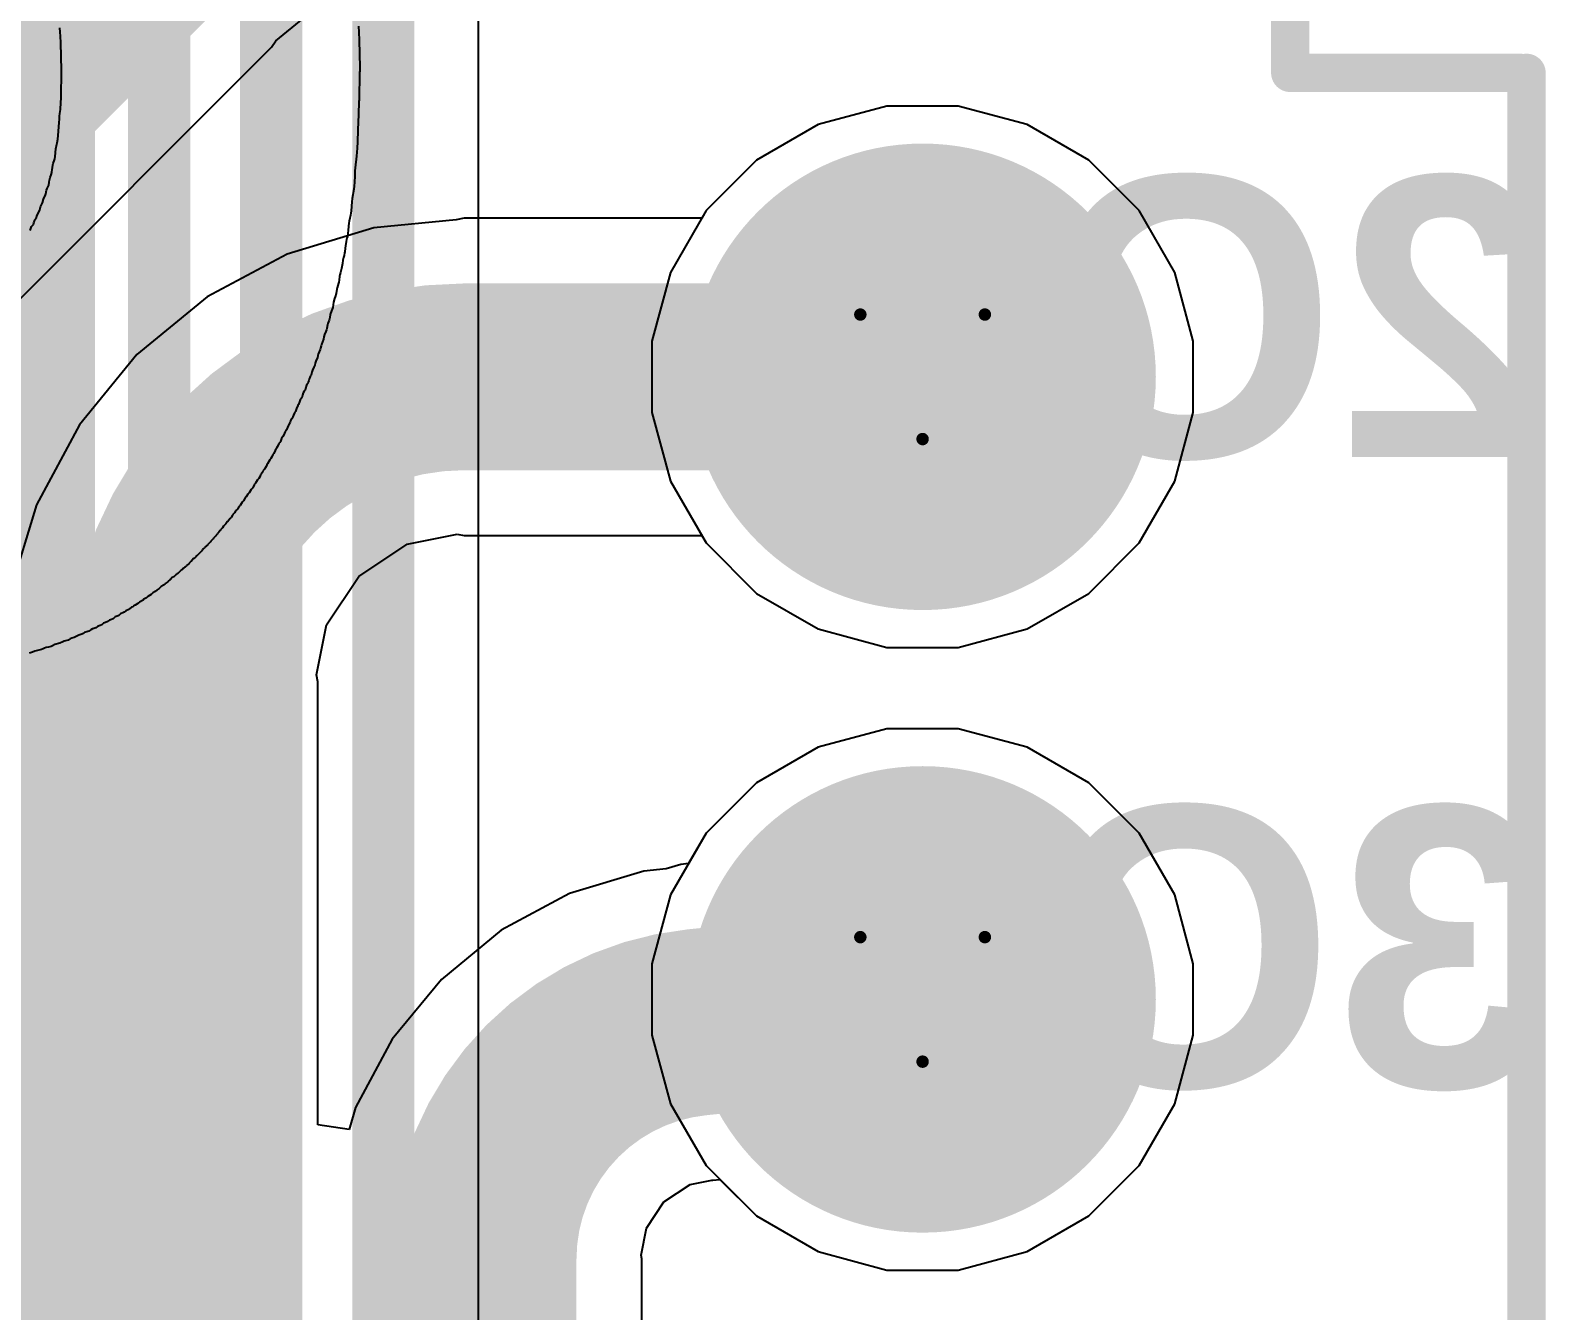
# Model space of a CAD drawing. Header units: inches. Extents: x -13 to 356, y -4 to 120.
# Drawn here: x 25.31 to 31.49, y 9.14 to 14.36 of the extents above; entities that cross this region are included whole.
import ezdxf

# ---------------------------------------------------------------- set-up
doc = ezdxf.new("R2010")
doc.units = ezdxf.units.IN
for name, color, linetype in [('Bottom Layer', 5, 'Continuous'), ('Bottom Overlay', 54, 'Continuous'), ('Bottom Solder', 6, 'Continuous'), ('Drill Drawing', 1, 'Continuous'), ('GND', 16, 'Continuous'), ('Multi-Layer', 9, 'Continuous'), ('Pad Holes', 156, 'Continuous'), ('POWER', 76, 'Continuous'), ('Top Layer', 1, 'Continuous'), ('Top Overlay', 2, 'Continuous'), ('Top Solder', 216, 'Continuous')]:
    doc.layers.add(name, color=color, linetype=linetype)
doc.styles.add('Arial_Bold', font='', dxfattribs={"height": 0.2})
doc.styles.get('Arial_Bold').set_extended_font_data('Arial', bold=True)

# ---------------------------------------------------------------- blocks, each defined once
blk = doc.blocks.new('XH2_54_LI_5P_37')
at = {"layer": 'Bottom Layer'}
h = blk.add_hatch(color=5, dxfattribs=at)
edge = h.paths.add_edge_path()
edge.add_arc((-2.54000254, 0), 0.8499983, 0, 360)
h = blk.add_hatch(color=5, dxfattribs=at)
edge = h.paths.add_edge_path()
edge.add_arc((0, 0), 0.8499983, 0, 360)
at = {"layer": 'Bottom Solder'}
h = blk.add_hatch(color=6, dxfattribs=at)
edge = h.paths.add_edge_path()
edge.add_arc((-2.54000254, 0), 0.9515982999999999, 0, 360)
h = blk.add_hatch(color=6, dxfattribs=at)
edge = h.paths.add_edge_path()
edge.add_arc((0, 0), 0.9515982999999999, 0, 360)
at = {"layer": 'GND'}
h = blk.add_hatch(color=16, dxfattribs=at)
edge = h.paths.add_edge_path()
edge.add_arc((-2.54000254, 0), 0.8499983, 0, 360)
h = blk.add_hatch(color=16, dxfattribs=at)
edge = h.paths.add_edge_path()
edge.add_arc((0, 0), 0.8499983, 0, 360)
at = {"layer": 'Multi-Layer'}
h = blk.add_hatch(color=9, dxfattribs=at)
edge = h.paths.add_edge_path()
edge.add_arc((-2.54000254, 0), 0.8499983, 0, 360)
h = blk.add_hatch(color=9, dxfattribs=at)
edge = h.paths.add_edge_path()
edge.add_arc((0, 0), 0.8499983, 0, 360)
at = {"layer": 'Pad Holes'}
h = blk.add_hatch(color=7, dxfattribs=at)
edge = h.paths.add_edge_path()
edge.add_arc((-2.54000254, 0), 0.4499991, 0, 360)
h = blk.add_hatch(color=7, dxfattribs=at)
edge = h.paths.add_edge_path()
edge.add_arc((0, 0), 0.4499991, 0, 360)
at = {"layer": 'POWER'}
h = blk.add_hatch(color=76, dxfattribs=at)
edge = h.paths.add_edge_path()
edge.add_arc((-2.54000254, 0), 0.8499983, 0, 360)
h = blk.add_hatch(color=76, dxfattribs=at)
edge = h.paths.add_edge_path()
edge.add_arc((0, 0), 0.8499983, 0, 360)
at = {"layer": 'Top Layer'}
h = blk.add_hatch(color=1, dxfattribs=at)
edge = h.paths.add_edge_path()
edge.add_arc((-2.54000254, 0), 0.8499983, 0, 360)
h = blk.add_hatch(color=1, dxfattribs=at)
edge = h.paths.add_edge_path()
edge.add_arc((0, 0), 0.8499983, 0, 360)
at = {"layer": 'Top Solder'}
h = blk.add_hatch(color=216, dxfattribs=at)
edge = h.paths.add_edge_path()
edge.add_arc((-2.54000254, 0), 0.9515982999999999, 0, 360)
h = blk.add_hatch(color=216, dxfattribs=at)
edge = h.paths.add_edge_path()
edge.add_arc((0, 0), 0.9515982999999999, 0, 360)
at = {"layer": 'Top Overlay'}
for points in [[(3.719997639999999, 2.4638, 0.156464, 0.156464, 0), (-3.78000514, 2.46380254, 0.156464, 0.156464, 0)], [(-3.7800026, 1.499997, 0.156464, 0.156464, 0), (-3.78000006, 2.4384, 0.156464, 0.156464, 0)], [(-3.7800026, 1.499997, 0.156464, 0.156464, 0), (-5.08000254, 1.499997, 0.156464, 0.156464, 0)], [(7.51999766, -3.4544, 0.156464, 0.156464, 0), (-7.480005359999999, -3.4544, 0.156464, 0.156464, 0)]]:
    blk.add_lwpolyline(points, format="xyseb", dxfattribs=at)
for points in [[(-3.81912114, 2.46380254, 0.078232, 0.078232, 1), (-3.74088914, 2.46380254, 0.078232, 0.078232, 1)], [(-3.819116059999999, 2.4384, 0.078232, 0.078232, 1), (-3.74088406, 2.4384, 0.078232, 0.078232, 1)], [(-3.819118599999999, 1.499997, 0.078232, 0.078232, 1), (-3.7408866, 1.499997, 0.078232, 0.078232, 1)], [(-3.819118599999999, 1.499997, 0.078232, 0.078232, 1), (-3.7408866, 1.499997, 0.078232, 0.078232, 1)]]:
    blk.add_lwpolyline(points, format="xyseb", close=True, dxfattribs=at)

msp = doc.modelspace()

# ---------------------------------------------------------------- linework, layer by layer
at = {"layer": 'Bottom Layer'}
for p, q in [((27.13977046, 2.89687762), (27.13977046, 32.90590066)), ((28.80587838, 14.0528548), (28.52509408, 13.97762)), ((29.09656614, 14.0528548), (28.80587838, 14.0528548)), ((29.37735044, 13.97762), (29.09656614, 14.0528548)), ((28.52509408, 13.97762), (28.2733496, 13.83227612)), ((29.62909492, 13.83227612), (29.37735044, 13.97762)), ((28.2733496, 13.83227612), (28.06780264, 13.62672916)), ((29.83464188, 13.62672916), (29.62909492, 13.83227612)), ((28.06780264, 13.62672916), (27.92245876, 13.37498468)), ((29.97998576, 13.37498468), (29.83464188, 13.62672916)), ((27.92245876, 13.37498468), (27.84722396, 13.09420038)), ((30.05522056, 13.09420038), (29.97998576, 13.37498468)), ((27.84722396, 13.09420038), (27.84722396, 12.80351262)), ((30.05522056, 12.80351262), (30.05522056, 13.09420038)), ((27.84722396, 12.80351262), (27.92245876, 12.52272832)), ((29.97998576, 12.52272832), (30.05522056, 12.80351262)), ((27.92245876, 12.52272832), (28.06780264, 12.27098384)), ((29.83464188, 12.27098384), (29.97998576, 12.52272832)), ((28.06780264, 12.27098384), (28.2733496, 12.06543688)), ((29.62909492, 12.06543688), (29.83464188, 12.27098384)), ((28.2733496, 12.06543688), (28.52509408, 11.920093)), ((29.37735044, 11.920093), (29.62909492, 12.06543688)), ((28.52509408, 11.920093), (28.80587838, 11.8448582)), ((29.09656614, 11.8448582), (29.37735044, 11.920093)), ((28.80587838, 11.8448582), (29.09656614, 11.8448582)), ((28.80587838, 11.51285226), (28.52509408, 11.43761746)), ((29.09656614, 11.51285226), (28.80587838, 11.51285226)), ((29.37735044, 11.43761746), (29.09656614, 11.51285226)), ((28.52509408, 11.43761746), (28.2733496, 11.29227358)), ((29.62909492, 11.29227358), (29.37735044, 11.43761746)), ((28.2733496, 11.29227358), (28.06780264, 11.08672662)), ((29.83464188, 11.08672662), (29.62909492, 11.29227358)), ((28.06780264, 11.08672662), (27.92245876, 10.83498214)), ((29.97998576, 10.83498214), (29.83464188, 11.08672662)), ((27.92245876, 10.83498214), (27.84722396, 10.55419784)), ((30.05522056, 10.55419784), (29.97998576, 10.83498214)), ((27.84722396, 10.55419784), (27.84722396, 10.26351008)), ((30.05522056, 10.26351008), (30.05522056, 10.55419784)), ((27.84722396, 10.26351008), (27.92245876, 9.982725779999999)), ((29.97998576, 9.982725779999999), (30.05522056, 10.26351008)), ((27.92245876, 9.982725779999999), (28.06780264, 9.7309813)), ((29.83464188, 9.7309813), (29.97998576, 9.982725779999999)), ((28.06780264, 9.7309813), (28.2733496, 9.525434339999999)), ((29.62909492, 9.525434339999999), (29.83464188, 9.7309813)), ((28.2733496, 9.525434339999999), (28.52509408, 9.380090459999998)), ((29.37735044, 9.380090459999998), (29.62909492, 9.525434339999999)), ((28.52509408, 9.380090459999998), (28.80587838, 9.30485566)), ((29.09656614, 9.30485566), (29.37735044, 9.380090459999998)), ((28.80587838, 9.30485566), (29.09656614, 9.30485566))]:
    msp.add_line(p, q, dxfattribs=at)
for points in [[(26.7513054, 2.89687762, 0.254, 0.254, 0), (26.7513054, 32.90590066, 0.254, 0.254, 0)], [(26.2941054, 3.08625494, 0.254, 0.254, 0), (26.2941054, 32.64422224, 0.254, 0.254, 0)], [(25.8369054, 3.84396234, 0.254, 0.254, 0), (25.8369054, 25.7519297, 0.254, 0.254, 0)], [(25.3797054, 5.09745234, 0.254, 0.254, 0), (25.3797054, 25.56255238, 0.254, 0.254, 0)]]:
    msp.add_lwpolyline(points, format="xyseb", dxfattribs=at)
at = {"layer": 'Bottom Overlay'}
for p, q in [((25.43336035999999, 14.35479476), (25.43206242, 14.372971)), ((25.4346583, 14.33791646), (25.43336035999999, 14.35479476)), ((26.64988828, 14.37946324), (26.65118622, 14.35479476)), ((26.65118622, 14.35479476), (26.65248416, 14.32233864)), ((25.43595624, 14.31195004), (25.4346583, 14.33791646)), ((25.43790442, 14.19964648), (25.43595624, 14.31195004)), ((26.65248416, 14.32233864), (26.65508004, 14.21068278)), ((25.43660648, 14.08539474), (25.43790442, 14.19964648)), ((26.65443234, 14.1918563), (26.65313186, 14.07760456)), ((26.65573028, 14.19575012), (26.65443234, 14.1918563)), ((26.65508004, 14.21068278), (26.65573028, 14.19575012)), ((25.43206242, 14.0224256), (25.43400806, 14.0399516)), ((25.43400806, 14.0399516), (25.435306, 14.06851644)), ((25.435306, 14.06851644), (25.43660648, 14.08539474)), ((26.65183392, 14.0737082), (26.64988828, 14.0172313)), ((26.65313186, 14.07760456), (26.65183392, 14.0737082)), ((25.42427224, 13.9328398), (25.42816606, 13.98607312)), ((25.42816606, 13.98607312), (25.429464, 14.000353)), ((25.429464, 14.000353), (25.43076194, 14.01203954)), ((25.43076194, 14.01203954), (25.43206242, 14.0224256)), ((26.64858779999999, 13.988669), (26.64728986, 13.9549124)), ((26.64988828, 14.0172313), (26.64858779999999, 13.988669)), ((25.42037588, 13.90297956), (25.4229743, 13.91855992)), ((25.4229743, 13.91855992), (25.42427224, 13.9328398)), ((26.64728986, 13.9549124), (26.64599192, 13.90817386)), ((25.411938, 13.8478006), (25.41518412, 13.87831108)), ((25.41518412, 13.87831108), (25.41648206, 13.88610126)), ((25.41648206, 13.88610126), (25.41778, 13.89129556)), ((25.41778, 13.89129556), (25.41907794, 13.89778526)), ((25.41907794, 13.89778526), (25.42037588, 13.90297956)), ((26.6420981, 13.84845084), (26.6369038, 13.80170976)), ((26.64469398, 13.88220744), (26.6420981, 13.84845084)), ((26.64599192, 13.90817386), (26.64469398, 13.88220744)), ((25.39895352, 13.78288582), (25.40025146, 13.79586776)), ((25.40025146, 13.79586776), (25.40155194, 13.80106206)), ((25.40155194, 13.80106206), (25.40349758, 13.8133963)), ((25.40349758, 13.8133963), (25.40479552, 13.81858806)), ((25.40479552, 13.81858806), (25.40933958, 13.83351818)), ((25.40933958, 13.83351818), (25.41064006, 13.83871248)), ((25.41064006, 13.83871248), (25.411938, 13.8478006)), ((26.63560585999999, 13.78872782), (26.63430792, 13.76795316)), ((26.6369038, 13.80170976), (26.63560585999999, 13.78872782)), ((25.38012958, 13.7173208), (25.38597158, 13.73095298)), ((25.38597158, 13.73095298), (25.38791976, 13.74328722)), ((25.38791976, 13.74328722), (25.3892177, 13.75107486)), ((25.3892177, 13.75107486), (25.39181358, 13.76146346)), ((25.39181358, 13.76146346), (25.39635764, 13.77249722)), ((25.39635764, 13.77249722), (25.39895352, 13.78288582)), ((26.6317095, 13.72640892), (26.63041156, 13.71472238)), ((26.63300998, 13.74328722), (26.6317095, 13.72640892)), ((26.63430792, 13.76795316), (26.63300998, 13.74328722)), ((25.3613031, 13.65824548), (25.36519692, 13.67382584)), ((25.36519692, 13.67382584), (25.3729871, 13.69070414)), ((25.3729871, 13.69070414), (25.37428504, 13.69589844)), ((25.37428504, 13.69589844), (25.37753116, 13.71082856)), ((25.37753116, 13.71082856), (25.38012958, 13.7173208)), ((26.62392186, 13.67577402), (26.62262138, 13.66278954)), ((26.63041156, 13.71472238), (26.62392186, 13.67577402)), ((25.33533668, 13.59462864), (25.3392305, 13.60891106)), ((25.3392305, 13.60891106), (25.34572274, 13.62059506)), ((25.34572274, 13.62059506), (25.3496191, 13.62968318)), ((25.3496191, 13.62968318), (25.35091704, 13.63487748)), ((25.35091704, 13.63487748), (25.35286268, 13.64201742)), ((25.35286268, 13.64201742), (25.3613031, 13.65824548)), ((26.61613168, 13.60176858), (26.6148312, 13.59657682)), ((26.61742962, 13.60826082), (26.61613168, 13.60176858)), ((26.61872756, 13.616051), (26.61742962, 13.60826082)), ((26.6200255, 13.62643706), (26.61872756, 13.616051)), ((26.62262138, 13.66278954), (26.6200255, 13.62643706)), ((25.3106682, 13.54529168), (25.3165102, 13.56152228)), ((25.3165102, 13.56152228), (25.31975632, 13.56606634)), ((25.31975632, 13.56606634), (25.32365268, 13.56996016)), ((25.32365268, 13.56996016), (25.32559832, 13.5771001)), ((25.32559832, 13.5771001), (25.32949468, 13.5874887)), ((25.32949468, 13.5874887), (25.33144032, 13.58943434)), ((25.33144032, 13.58943434), (25.3327408, 13.59203276)), ((25.3327408, 13.59203276), (25.33533668, 13.59462864)), ((26.6083415, 13.54594192), (26.60704356, 13.53555586)), ((26.60963944, 13.56411816), (26.6083415, 13.54594192)), ((26.61093738, 13.57580216), (26.60963944, 13.56411816)), ((26.61223532, 13.58359234), (26.61093738, 13.57580216)), ((26.6148312, 13.59657682), (26.61223532, 13.58359234)), ((26.5973052, 13.48297278), (26.59600726, 13.47388466)), ((26.59925338, 13.50049878), (26.5973052, 13.48297278)), ((26.60119902, 13.5089392), (26.59925338, 13.50049878)), ((26.6024995, 13.5141335), (26.60119902, 13.5089392)), ((26.60444514, 13.52127344), (26.6024995, 13.5141335)), ((26.60574308, 13.52776568), (26.60444514, 13.52127344)), ((26.60704356, 13.53555586), (26.60574308, 13.52776568)), ((26.5856212, 13.4245477), (26.58432072, 13.41156576)), ((26.58821708, 13.43493376), (26.5856212, 13.4245477)), ((26.59081296, 13.44402188), (26.58821708, 13.43493376)), ((26.59340884, 13.45441048), (26.59081296, 13.44402188)), ((26.59470932, 13.4583043), (26.59340884, 13.45441048)), ((26.59600726, 13.47388466), (26.59470932, 13.4583043)), ((26.57263672, 13.35963292), (26.57068854, 13.34340232)), ((26.57393466, 13.36482468), (26.57263672, 13.35963292)), ((26.57653308, 13.3739128), (26.57393466, 13.36482468)), ((26.57847872, 13.3797548), (26.57653308, 13.3739128)), ((26.58107713999999, 13.3901434), (26.57847872, 13.3797548)), ((26.58432072, 13.41156576), (26.58107713999999, 13.3901434)), ((26.56095272, 13.3063996), (26.5583543, 13.28822336)), ((26.56225066, 13.3115939), (26.56095272, 13.3063996)), ((26.56809266, 13.33042038), (26.56225066, 13.3115939)), ((26.5693906, 13.33561214), (26.56809266, 13.33042038)), ((26.57068854, 13.34340232), (26.5693906, 13.33561214)), ((26.54472212, 13.23174646), (26.53953036, 13.21746658)), ((26.54796824, 13.25316882), (26.54472212, 13.23174646)), ((26.5525123, 13.26810148), (26.54796824, 13.25316882)), ((26.55511072, 13.27459118), (26.5525123, 13.26810148)), ((26.5583543, 13.28822336), (26.55511072, 13.27459118)), ((26.53044224, 13.17981362), (26.52460024, 13.16618144)), ((26.53303812, 13.19020222), (26.53044224, 13.17981362)), ((26.5349863, 13.20253392), (26.53303812, 13.19020222)), ((26.53953036, 13.21746658), (26.5349863, 13.20253392)), ((26.50901988, 13.11165272), (26.5070717, 13.10191436)), ((26.51161576, 13.12203878), (26.50901988, 13.11165272)), ((26.51681006, 13.13372532), (26.51161576, 13.12203878)), ((26.51940594, 13.14021502), (26.51681006, 13.13372532)), ((26.52070388, 13.14540932), (26.51940594, 13.14021502)), ((26.52329976, 13.16098968), (26.52070388, 13.14540932)), ((26.52460024, 13.16618144), (26.52329976, 13.16098968)), ((26.49408976, 13.06037012), (26.48564933999999, 13.04154364)), ((26.4953877, 13.06556188), (26.49408976, 13.06037012)), ((26.49733334, 13.07530024), (26.4953877, 13.06556188)), ((26.49863382, 13.080492), (26.49733334, 13.07530024)), ((26.50317788, 13.0915283), (26.49863382, 13.080492)), ((26.5070717, 13.10191436), (26.50317788, 13.0915283)), ((26.4681208, 12.98766262), (26.4622788, 12.97662632)), ((26.47136692, 12.99610304), (26.4681208, 12.98766262)), ((26.4726674, 13.00519116), (26.47136692, 12.99610304)), ((26.47785916, 13.01687516), (26.4726674, 13.00519116)), ((26.48240322, 13.02661352), (26.47785916, 13.01687516)), ((26.4843514, 13.03634934), (26.48240322, 13.02661352)), ((26.48564933999999, 13.04154364), (26.4843514, 13.03634934)), ((26.44280462, 12.9220976), (26.43761032, 12.91430742)), ((26.4447528, 12.92664166), (26.44280462, 12.9220976)), ((26.44670098, 12.9337816), (26.4447528, 12.92664166)), ((26.44799892, 12.9389759), (26.44670098, 12.9337816)), ((26.45319068, 12.9506599), (26.44799892, 12.9389759)), ((26.45448862, 12.95325832), (26.45319068, 12.9506599)), ((26.4564368, 12.95520396), (26.45448862, 12.95325832)), ((26.45838498, 12.96234644), (26.4564368, 12.95520396)), ((26.45968292, 12.9675382), (26.45838498, 12.96234644)), ((26.4622788, 12.97662632), (26.45968292, 12.9675382)), ((26.41813614, 12.86367252), (26.4116439, 12.8545844)), ((26.4220325, 12.87405858), (26.41813614, 12.86367252)), ((26.42462838, 12.88314924), (26.4220325, 12.87405858)), ((26.4285222, 12.88963894), (26.42462838, 12.88314924)), ((26.43176832, 12.894183), (26.4285222, 12.88963894)), ((26.4337165, 12.90132548), (26.43176832, 12.894183)), ((26.43761032, 12.91430742), (26.4337165, 12.90132548)), ((26.3882759, 12.80135362), (26.38437954, 12.7922655)), ((26.38957384, 12.8039495), (26.3882759, 12.80135362)), ((26.39281996, 12.80719562), (26.38957384, 12.8039495)), ((26.39736402, 12.81952986), (26.39281996, 12.80719562)), ((26.40255578, 12.8312164), (26.39736402, 12.81952986)), ((26.4058019, 12.83576046), (26.40255578, 12.8312164)), ((26.40969826, 12.84614652), (26.4058019, 12.83576046)), ((26.4116439, 12.8545844), (26.40969826, 12.84614652)), ((26.36230948, 12.74942078), (26.35646748, 12.73319272)), ((26.36490536, 12.75201666), (26.36230948, 12.74942078)), ((26.3713976, 12.7637032), (26.36490536, 12.75201666)), ((26.37269554, 12.76889496), (26.3713976, 12.7637032)), ((26.37529142, 12.7753872), (26.37269554, 12.76889496)), ((26.37788984, 12.77798308), (26.37529142, 12.7753872)), ((26.3824339, 12.78512556), (26.37788984, 12.77798308)), ((26.38437954, 12.7922655), (26.3824339, 12.78512556)), ((26.32465652, 12.67671582), (26.32011246, 12.66438158)), ((26.32855288, 12.68060964), (26.32465652, 12.67671582)), ((26.32985082, 12.68320552), (26.32855288, 12.68060964)), ((26.331799, 12.6851537), (26.32985082, 12.68320552)), ((26.33634306, 12.69748794), (26.331799, 12.6851537)), ((26.34153482, 12.70527812), (26.33634306, 12.69748794)), ((26.34672912, 12.71436624), (26.34153482, 12.70527812)), ((26.34802706, 12.71956054), (26.34672912, 12.71436624)), ((26.35062294, 12.72605024), (26.34802706, 12.71956054)), ((26.35322136, 12.72864866), (26.35062294, 12.72605024)), ((26.35646748, 12.73319272), (26.35322136, 12.72864866)), ((26.28960198, 12.61309644), (26.28830404, 12.61050056)), ((26.2922004, 12.61569486), (26.28960198, 12.61309644)), ((26.29609422, 12.62218456), (26.2922004, 12.61569486)), ((26.29999058, 12.63127268), (26.29609422, 12.62218456)), ((26.30128852, 12.6338711), (26.29999058, 12.63127268)), ((26.3038844, 12.63646698), (26.30128852, 12.6338711)), ((26.31037664, 12.64815098), (26.3038844, 12.63646698)), ((26.31297252, 12.65464322), (26.31037664, 12.64815098)), ((26.3155684, 12.6572391), (26.31297252, 12.65464322)), ((26.32011246, 12.66438158), (26.3155684, 12.6572391)), ((26.2532495, 12.55207548), (26.25065362, 12.5494796)), ((26.25974174, 12.5611636), (26.2532495, 12.55207548)), ((26.26103968, 12.5663579), (26.25974174, 12.5611636)), ((26.26623398, 12.57154966), (26.26103968, 12.5663579)), ((26.27272368, 12.5832362), (26.26623398, 12.57154966)), ((26.2753221, 12.58972844), (26.27272368, 12.5832362)), ((26.27921592, 12.59362226), (26.2753221, 12.58972844)), ((26.28830404, 12.61050056), (26.27921592, 12.59362226)), ((26.21170271999999, 12.48975658), (26.20391254, 12.47547416)), ((26.21819496, 12.49624882), (26.21170271999999, 12.48975658)), ((26.2246872, 12.50793282), (26.21819496, 12.49624882)), ((26.22598514, 12.5105287), (26.2246872, 12.50793282)), ((26.22987896, 12.51442506), (26.22598514, 12.5105287)), ((26.23766914, 12.52870748), (26.22987896, 12.51442506)), ((26.24286344, 12.53389924), (26.23766914, 12.52870748)), ((26.24675726, 12.54039148), (26.24286344, 12.53389924)), ((26.25065362, 12.5494796), (26.24675726, 12.54039148)), ((26.17535024, 12.43782374), (26.16756006, 12.42354132)), ((26.18054454, 12.44301804), (26.17535024, 12.43782374)), ((26.1857363, 12.45210616), (26.18054454, 12.44301804)), ((26.19222854, 12.45859586), (26.1857363, 12.45210616)), ((26.19872078, 12.4702824), (26.19222854, 12.45859586)), ((26.20391254, 12.47547416), (26.19872078, 12.4702824)), ((26.12471534, 12.3690126), (26.11627746, 12.3579763)), ((26.12601328, 12.37160848), (26.12471534, 12.3690126)), ((26.12990964, 12.37550484), (26.12601328, 12.37160848)), ((26.13640188, 12.38459296), (26.12990964, 12.37550484)), ((26.13769982, 12.38718884), (26.13640188, 12.38459296)), ((26.14419205999999, 12.39368108), (26.13769982, 12.38718884)), ((26.14938382, 12.4027692), (26.14419205999999, 12.39368108)), ((26.15587606, 12.40926144), (26.14938382, 12.4027692)), ((26.1623683, 12.41834956), (26.15587606, 12.40926144)), ((26.16366624, 12.42094544), (26.1623683, 12.41834956)), ((26.16756006, 12.42354132), (26.16366624, 12.42094544)), ((26.06888868, 12.30279734), (26.06759074, 12.30020146)), ((26.0727825, 12.3066937), (26.06888868, 12.30279734)), ((26.07408044, 12.30928958), (26.0727825, 12.3066937)), ((26.07992498, 12.31513158), (26.07408044, 12.30928958)), ((26.08576698, 12.32227406), (26.07992498, 12.31513158)), ((26.08706492, 12.32486994), (26.08576698, 12.32227406)), ((26.0948551, 12.33266012), (26.08706492, 12.32486994)), ((26.09874892, 12.33915236), (26.0948551, 12.33266012)), ((26.10848728, 12.34888818), (26.09874892, 12.33915236)), ((26.11367904, 12.35667836), (26.10848728, 12.34888818)), ((26.11627746, 12.3579763), (26.11367904, 12.35667836)), ((26.01176154, 12.24177638), (26.0104636, 12.2391805)), ((26.01370971999999, 12.24372456), (26.01176154, 12.24177638)), ((26.0163056, 12.2450225), (26.01370971999999, 12.24372456)), ((26.02084966, 12.24956656), (26.0163056, 12.2450225)), ((26.0221476, 12.25216498), (26.02084966, 12.24956656)), ((26.02799214, 12.25800698), (26.0221476, 12.25216498)), ((26.03058802, 12.25930492), (26.02799214, 12.25800698)), ((26.0325362, 12.2612531), (26.03058802, 12.25930492)), ((26.03383414, 12.26384898), (26.0325362, 12.2612531)), ((26.04551814, 12.27553298), (26.03383414, 12.26384898)), ((26.04681608, 12.2781314), (26.04551814, 12.27553298)), ((26.05720214, 12.28851746), (26.04681608, 12.2781314)), ((26.05850262, 12.29111334), (26.05720214, 12.28851746)), ((26.06759074, 12.30020146), (26.05850262, 12.29111334)), ((25.9481447, 12.17945748), (25.94684676, 12.1768616)), ((25.95723282, 12.18594972), (25.9481447, 12.17945748)), ((25.95853076, 12.1885456), (25.95723282, 12.18594972)), ((25.9656707, 12.19568554), (25.95853076, 12.1885456)), ((25.96826912, 12.19698602), (25.9656707, 12.19568554)), ((25.97151524, 12.2002296), (25.96826912, 12.19698602)), ((25.97281318, 12.20282802), (25.97151524, 12.2002296)), ((25.9760593, 12.20607414), (25.97281318, 12.20282802)), ((25.97865518, 12.20737208), (25.9760593, 12.20607414)), ((25.98449718, 12.21321408), (25.97865518, 12.20737208)), ((25.98579512, 12.21580996), (25.98449718, 12.21321408)), ((25.9877433, 12.21775814), (25.98579512, 12.21580996)), ((25.99033918, 12.21905608), (25.9877433, 12.21775814)), ((26.0104636, 12.2391805), (25.99033918, 12.21905608)), ((25.87998126, 12.1203847), (25.87284132, 12.1145427)), ((25.88257968, 12.12168264), (25.87998126, 12.1203847)), ((25.89036986, 12.12947282), (25.88257968, 12.12168264)), ((25.89685956, 12.13336664), (25.89036986, 12.12947282)), ((25.90464974, 12.14115682), (25.89685956, 12.13336664)), ((25.90724816, 12.14245476), (25.90464974, 12.14115682)), ((25.90984404, 12.14505318), (25.90724816, 12.14245476)), ((25.91243992, 12.14635112), (25.90984404, 12.14505318)), ((25.9195824, 12.15349106), (25.91243992, 12.14635112)), ((25.92672234, 12.15933306), (25.9195824, 12.15349106)), ((25.9312664, 12.16257918), (25.92672234, 12.15933306)), ((25.93451252, 12.16712324), (25.9312664, 12.16257918)), ((25.9371084, 12.16842118), (25.93451252, 12.16712324)), ((25.93970428, 12.1710196), (25.9371084, 12.16842118)), ((25.9423027, 12.17231754), (25.93970428, 12.1710196)), ((25.94684676, 12.1768616), (25.9423027, 12.17231754)), ((25.80468042, 12.06066168), (25.790398, 12.0528715)), ((25.81117012, 12.06715392), (25.80468042, 12.06066168)), ((25.82026078, 12.07234568), (25.81117012, 12.06715392)), ((25.82804842, 12.08013586), (25.82026078, 12.07234568)), ((25.83713654, 12.08533016), (25.82804842, 12.08013586)), ((25.84492672, 12.09312034), (25.83713654, 12.08533016)), ((25.85401484, 12.0983121), (25.84492672, 12.09312034)), ((25.85661326, 12.09961004), (25.85401484, 12.0983121)), ((25.8585589, 12.10155822), (25.85661326, 12.09961004)), ((25.85985938, 12.1041541), (25.8585589, 12.10155822)), ((25.86180502, 12.10480434), (25.85985938, 12.1041541)), ((25.8637532, 12.10675252), (25.86180502, 12.10480434)), ((25.87154338, 12.11194428), (25.8637532, 12.10675252)), ((25.87284132, 12.1145427), (25.87154338, 12.11194428)), ((25.70081474, 11.99444642), (25.69367226, 11.98860442)), ((25.70341062, 11.99574436), (25.70081474, 11.99444642)), ((25.70990286, 11.99834278), (25.70341062, 11.99574436)), ((25.71249874, 11.99964072), (25.70990286, 11.99834278)), ((25.71509462, 12.0022366), (25.71249874, 11.99964072)), ((25.72418274, 12.00872884), (25.71509462, 12.0022366)), ((25.72937704, 12.01002678), (25.72418274, 12.00872884)), ((25.73197292, 12.01262266), (25.72937704, 12.01002678)), ((25.73457134, 12.0139206), (25.73197292, 12.01262266)), ((25.73521904, 12.01586878), (25.73457134, 12.0139206)), ((25.73846516, 12.01781696), (25.73521904, 12.01586878)), ((25.75014916, 12.0243092), (25.73846516, 12.01781696)), ((25.75274758, 12.02560714), (25.75014916, 12.0243092)), ((25.7566414, 12.02950096), (25.75274758, 12.02560714)), ((25.76832794, 12.0359932), (25.7566414, 12.02950096)), ((25.77092382, 12.03729114), (25.76832794, 12.0359932)), ((25.7735197, 12.0411875), (25.77092382, 12.03729114)), ((25.7852037, 12.0476772), (25.7735197, 12.0411875)), ((25.790398, 12.0528715), (25.7852037, 12.0476772)), ((25.59565112, 11.9347234), (25.58526252, 11.93082958)), ((25.60214082, 11.93732182), (25.59565112, 11.9347234)), ((25.60473924, 11.93861976), (25.60214082, 11.93732182)), ((25.6092833, 11.94316382), (25.60473924, 11.93861976)), ((25.61772118, 11.94640994), (25.6092833, 11.94316382)), ((25.6268093, 11.95030376), (25.61772118, 11.94640994)), ((25.62940518, 11.95289964), (25.6268093, 11.95030376)), ((25.63394924, 11.95614576), (25.62940518, 11.95289964)), ((25.64238966, 11.95939188), (25.63394924, 11.95614576)), ((25.6488819, 11.96198776), (25.64238966, 11.95939188)), ((25.65277572, 11.96588412), (25.6488819, 11.96198776)), ((25.65731978, 11.96913024), (25.65277572, 11.96588412)), ((25.66965402, 11.9736743), (25.65731978, 11.96913024)), ((25.6716022, 11.97562248), (25.66965402, 11.9736743)), ((25.67874214, 11.98146448), (25.6716022, 11.97562248)), ((25.68133802, 11.98276242), (25.67874214, 11.98146448)), ((25.68783026, 11.9853583), (25.68133802, 11.98276242)), ((25.69367226, 11.98860442), (25.68783026, 11.9853583)), ((25.44958842, 11.87045632), (25.44309618, 11.86786044)), ((25.45932678, 11.8724045), (25.44958842, 11.87045632)), ((25.46581902, 11.87500038), (25.45932678, 11.8724045)), ((25.47360666, 11.88019468), (25.46581902, 11.87500038)), ((25.4800989, 11.88279056), (25.47360666, 11.88019468)), ((25.49048496, 11.88538898), (25.4800989, 11.88279056)), ((25.50931144, 11.8951248), (25.49048496, 11.88538898)), ((25.51645138, 11.89707298), (25.50931144, 11.8951248)), ((25.52813792, 11.90226728), (25.51645138, 11.89707298)), ((25.53268198, 11.90551086), (25.52813792, 11.90226728)), ((25.54111986, 11.90875698), (25.53268198, 11.90551086)), ((25.55020798, 11.9113554), (25.54111986, 11.90875698)), ((25.55799816, 11.91654716), (25.55020798, 11.9113554)), ((25.5644904, 11.92044352), (25.55799816, 11.91654716)), ((25.5696847, 11.92174146), (25.5644904, 11.92044352)), ((25.57812258, 11.92498758), (25.5696847, 11.92174146)), ((25.58526252, 11.93082958), (25.57812258, 11.92498758)), ((25.31131844, 11.82306754), (25.30612414, 11.8217696)), ((25.32040656, 11.82566596), (25.31131844, 11.82306754)), ((25.32884444, 11.82891208), (25.32040656, 11.82566596)), ((25.33533668, 11.83150796), (25.32884444, 11.82891208)), ((25.35675904, 11.83605202), (25.33533668, 11.83150796)), ((25.36325128, 11.8386479), (25.35675904, 11.83605202)), ((25.36909328, 11.84189402), (25.36325128, 11.8386479)), ((25.37558552, 11.8444899), (25.36909328, 11.84189402)), ((25.38532134, 11.84643808), (25.37558552, 11.8444899)), ((25.3957074, 11.84903396), (25.38532134, 11.84643808)), ((25.40219964, 11.85163238), (25.3957074, 11.84903396)), ((25.41128776, 11.85682414), (25.40219964, 11.85163238)), ((25.43206242, 11.86201844), (25.41128776, 11.85682414)), ((25.44309618, 11.86786044), (25.43206242, 11.86201844))]:
    msp.add_line(p, q, dxfattribs=at)
at = {"layer": 'Drill Drawing'}
for points in [[(28.69722226, 13.2028565, 0.0508, 0.0508, 0), (29.20522226, 13.2028565, 0.0508, 0.0508, 0)], [(28.69722226, 13.2028565, 0.0508, 0.0508, 0), (28.95122226, 12.6948565, 0.0508, 0.0508, 0)], [(28.95122226, 12.6948565, 0.0508, 0.0508, 0), (29.20522226, 13.2028565, 0.0508, 0.0508, 0)], [(28.69722226, 10.66285396, 0.0508, 0.0508, 0), (29.20522226, 10.66285396, 0.0508, 0.0508, 0)], [(28.69722226, 10.66285396, 0.0508, 0.0508, 0), (28.95122226, 10.15485396, 0.0508, 0.0508, 0)], [(28.95122226, 10.15485396, 0.0508, 0.0508, 0), (29.20522226, 10.66285396, 0.0508, 0.0508, 0)]]:
    msp.add_lwpolyline(points, format="xyseb", dxfattribs=at)
for points in [[(28.68452226, 13.2028565, 0.0254, 0.0254, 1), (28.70992226, 13.2028565, 0.0254, 0.0254, 1)], [(28.68452226, 13.2028565, 0.0254, 0.0254, 1), (28.70992226, 13.2028565, 0.0254, 0.0254, 1)], [(29.19252226, 13.2028565, 0.0254, 0.0254, 1), (29.21792226, 13.2028565, 0.0254, 0.0254, 1)], [(29.19252226, 13.2028565, 0.0254, 0.0254, 1), (29.21792226, 13.2028565, 0.0254, 0.0254, 1)], [(28.93852226, 12.6948565, 0.0254, 0.0254, 1), (28.96392226, 12.6948565, 0.0254, 0.0254, 1)], [(28.93852226, 12.6948565, 0.0254, 0.0254, 1), (28.96392226, 12.6948565, 0.0254, 0.0254, 1)], [(28.68452226, 10.66285396, 0.0254, 0.0254, 1), (28.70992226, 10.66285396, 0.0254, 0.0254, 1)], [(28.68452226, 10.66285396, 0.0254, 0.0254, 1), (28.70992226, 10.66285396, 0.0254, 0.0254, 1)], [(29.19252226, 10.66285396, 0.0254, 0.0254, 1), (29.21792226, 10.66285396, 0.0254, 0.0254, 1)], [(29.19252226, 10.66285396, 0.0254, 0.0254, 1), (29.21792226, 10.66285396, 0.0254, 0.0254, 1)], [(28.93852226, 10.15485396, 0.0254, 0.0254, 1), (28.96392226, 10.15485396, 0.0254, 0.0254, 1)], [(28.93852226, 10.15485396, 0.0254, 0.0254, 1), (28.96392226, 10.15485396, 0.0254, 0.0254, 1)]]:
    msp.add_lwpolyline(points, format="xyseb", close=True, dxfattribs=at)
at = {"layer": 'GND'}
for p, q in [((28.80587838, 14.0528548), (28.52509408, 13.97762)), ((29.09656614, 14.0528548), (28.80587838, 14.0528548)), ((29.37735044, 13.97762), (29.09656614, 14.0528548)), ((28.52509408, 13.97762), (28.2733496, 13.83227612)), ((29.62909492, 13.83227612), (29.37735044, 13.97762)), ((28.2733496, 13.83227612), (28.06780264, 13.62672916)), ((29.83464188, 13.62672916), (29.62909492, 13.83227612)), ((28.06780264, 13.62672916), (27.92245876, 13.37498468)), ((29.97998576, 13.37498468), (29.83464188, 13.62672916)), ((27.92245876, 13.37498468), (27.84722396, 13.09420038)), ((30.05522056, 13.09420038), (29.97998576, 13.37498468)), ((27.84722396, 13.09420038), (27.84722396, 12.80351262)), ((30.05522056, 12.80351262), (30.05522056, 13.09420038)), ((27.84722396, 12.80351262), (27.92245876, 12.52272832)), ((29.97998576, 12.52272832), (30.05522056, 12.80351262)), ((27.92245876, 12.52272832), (28.06780264, 12.27098384)), ((29.83464188, 12.27098384), (29.97998576, 12.52272832)), ((28.06780264, 12.27098384), (28.2733496, 12.06543688)), ((29.62909492, 12.06543688), (29.83464188, 12.27098384)), ((28.2733496, 12.06543688), (28.52509408, 11.920093)), ((29.37735044, 11.920093), (29.62909492, 12.06543688)), ((28.52509408, 11.920093), (28.80587838, 11.8448582)), ((29.09656614, 11.8448582), (29.37735044, 11.920093)), ((28.80587838, 11.8448582), (29.09656614, 11.8448582)), ((28.80587838, 11.51285226), (28.52509408, 11.43761746)), ((29.09656614, 11.51285226), (28.80587838, 11.51285226)), ((29.37735044, 11.43761746), (29.09656614, 11.51285226)), ((28.52509408, 11.43761746), (28.2733496, 11.29227358)), ((29.62909492, 11.29227358), (29.37735044, 11.43761746)), ((28.2733496, 11.29227358), (28.06780264, 11.08672662)), ((29.83464188, 11.08672662), (29.62909492, 11.29227358)), ((28.06780264, 11.08672662), (27.92245876, 10.83498214)), ((29.97998576, 10.83498214), (29.83464188, 11.08672662)), ((27.92245876, 10.83498214), (27.84722396, 10.55419784)), ((30.05522056, 10.55419784), (29.97998576, 10.83498214)), ((27.84722396, 10.55419784), (27.84722396, 10.26351008)), ((30.05522056, 10.26351008), (30.05522056, 10.55419784)), ((27.84722396, 10.26351008), (27.92245876, 9.982725779999999)), ((29.97998576, 9.982725779999999), (30.05522056, 10.26351008)), ((27.92245876, 9.982725779999999), (28.06780264, 9.7309813)), ((29.83464188, 9.7309813), (29.97998576, 9.982725779999999)), ((28.06780264, 9.7309813), (28.2733496, 9.525434339999999)), ((29.62909492, 9.525434339999999), (29.83464188, 9.7309813)), ((28.2733496, 9.525434339999999), (28.52509408, 9.380090459999998)), ((29.37735044, 9.380090459999998), (29.62909492, 9.525434339999999)), ((28.52509408, 9.380090459999998), (28.80587838, 9.30485566)), ((29.09656614, 9.30485566), (29.37735044, 9.380090459999998)), ((28.80587838, 9.30485566), (29.09656614, 9.30485566))]:
    msp.add_line(p, q, dxfattribs=at)
at = {"layer": 'POWER'}
for p, q in [((28.80587838, 14.0528548), (28.52509408, 13.97762)), ((29.09656614, 14.0528548), (28.80587838, 14.0528548)), ((29.37735044, 13.97762), (29.09656614, 14.0528548)), ((28.52509408, 13.97762), (28.2733496, 13.83227612)), ((29.62909492, 13.83227612), (29.37735044, 13.97762)), ((28.2733496, 13.83227612), (28.06780264, 13.62672916)), ((29.83464188, 13.62672916), (29.62909492, 13.83227612)), ((28.06780264, 13.62672916), (27.92245876, 13.37498468)), ((29.97998576, 13.37498468), (29.83464188, 13.62672916)), ((27.92245876, 13.37498468), (27.84722396, 13.09420038)), ((30.05522056, 13.09420038), (29.97998576, 13.37498468)), ((27.84722396, 13.09420038), (27.84722396, 12.80351262)), ((30.05522056, 12.80351262), (30.05522056, 13.09420038)), ((27.84722396, 12.80351262), (27.92245876, 12.52272832)), ((29.97998576, 12.52272832), (30.05522056, 12.80351262)), ((27.92245876, 12.52272832), (28.06780264, 12.27098384)), ((29.83464188, 12.27098384), (29.97998576, 12.52272832)), ((28.06780264, 12.27098384), (28.2733496, 12.06543688)), ((29.62909492, 12.06543688), (29.83464188, 12.27098384)), ((28.2733496, 12.06543688), (28.52509408, 11.920093)), ((29.37735044, 11.920093), (29.62909492, 12.06543688)), ((28.52509408, 11.920093), (28.80587838, 11.8448582)), ((29.09656614, 11.8448582), (29.37735044, 11.920093)), ((28.80587838, 11.8448582), (29.09656614, 11.8448582)), ((28.80587838, 11.51285226), (28.52509408, 11.43761746)), ((29.09656614, 11.51285226), (28.80587838, 11.51285226)), ((29.37735044, 11.43761746), (29.09656614, 11.51285226)), ((28.52509408, 11.43761746), (28.2733496, 11.29227358)), ((29.62909492, 11.29227358), (29.37735044, 11.43761746)), ((28.2733496, 11.29227358), (28.06780264, 11.08672662)), ((29.83464188, 11.08672662), (29.62909492, 11.29227358)), ((28.06780264, 11.08672662), (27.92245876, 10.83498214)), ((29.97998576, 10.83498214), (29.83464188, 11.08672662)), ((27.92245876, 10.83498214), (27.84722396, 10.55419784)), ((30.05522056, 10.55419784), (29.97998576, 10.83498214)), ((27.84722396, 10.55419784), (27.84722396, 10.26351008)), ((30.05522056, 10.26351008), (30.05522056, 10.55419784)), ((27.84722396, 10.26351008), (27.92245876, 9.982725779999999)), ((29.97998576, 9.982725779999999), (30.05522056, 10.26351008)), ((27.92245876, 9.982725779999999), (28.06780264, 9.7309813)), ((29.83464188, 9.7309813), (29.97998576, 9.982725779999999)), ((28.06780264, 9.7309813), (28.2733496, 9.525434339999999)), ((29.62909492, 9.525434339999999), (29.83464188, 9.7309813)), ((28.2733496, 9.525434339999999), (28.52509408, 9.380090459999998)), ((29.37735044, 9.380090459999998), (29.62909492, 9.525434339999999)), ((28.52509408, 9.380090459999998), (28.80587838, 9.30485566)), ((29.09656614, 9.30485566), (29.37735044, 9.380090459999998)), ((28.80587838, 9.30485566), (29.09656614, 9.30485566))]:
    msp.add_line(p, q, dxfattribs=at)
at = {"layer": 'Top Layer'}
for p, q in [((26.31205558, 14.31894266), (26.5733657, 14.53339486)), ((24.8051447, 12.80381996), (26.294715, 14.29339026)), ((26.294715, 14.29339026), (26.29503758, 14.29387286)), ((26.29503758, 14.29387286), (26.29552272, 14.29419798)), ((26.29552272, 14.29419798), (26.31205558, 14.31894266)), ((28.80587838, 14.0528548), (28.52509408, 13.97762)), ((29.09656614, 14.0528548), (28.80587838, 14.0528548)), ((29.37735044, 13.97762), (29.09656614, 14.0528548)), ((28.52509408, 13.97762), (28.2733496, 13.83227612)), ((29.62909492, 13.83227612), (29.37735044, 13.97762)), ((28.2733496, 13.83227612), (28.06780264, 13.62672916)), ((29.83464188, 13.62672916), (29.62909492, 13.83227612)), ((28.06780264, 13.62672916), (28.05023346, 13.59629742)), ((29.97998576, 13.37498468), (29.83464188, 13.62672916)), ((26.71308094, 13.55666072), (26.35876364, 13.44918062)), ((27.0482441, 13.58967056), (26.71308094, 13.55666072)), ((27.0815562, 13.59629742), (27.0482441, 13.58967056)), ((28.05023346, 13.59629742), (27.0815562, 13.59629742)), ((26.35876364, 13.44918062), (26.03222378, 13.27464198)), ((30.05522056, 13.09420038), (29.97998576, 13.37498468)), ((26.03222378, 13.27464198), (25.7460115, 13.0397504)), ((30.05522056, 12.80351262), (30.05522056, 13.09420038)), ((25.7460115, 13.0397504), (25.51111992, 12.75353812)), ((29.97998576, 12.52272832), (30.05522056, 12.80351262)), ((25.51111992, 12.75353812), (25.33658128, 12.42699826)), ((29.83464188, 12.27098384), (29.97998576, 12.52272832)), ((25.33658128, 12.42699826), (25.22910118, 12.07268096)), ((26.8486382, 12.26652106), (27.05281102, 12.30713312)), ((27.05281102, 12.30713312), (27.0815562, 12.30141558)), ((26.6511786, 12.1345833), (26.8486382, 12.26652106)), ((27.0815562, 12.30141558), (28.05023346, 12.30141558)), ((28.05023346, 12.30141558), (28.06780264, 12.27098384)), ((28.06780264, 12.27098384), (28.2733496, 12.06543688)), ((29.62909492, 12.06543688), (29.83464188, 12.27098384)), ((26.51924084, 11.9371237), (26.6511786, 12.1345833)), ((28.2733496, 12.06543688), (28.52509408, 11.920093)), ((29.37735044, 11.920093), (29.62909492, 12.06543688)), ((26.47862878, 11.73295088), (26.51924084, 11.9371237)), ((28.52509408, 11.920093), (28.80587838, 11.8448582)), ((29.09656614, 11.8448582), (29.37735044, 11.920093)), ((28.80587838, 11.8448582), (29.09656614, 11.8448582)), ((26.48434632, 11.7042057), (26.47862878, 11.73295088)), ((26.48434632, 9.897450359999999), (26.48434632, 11.7042057)), ((28.80587838, 11.51285226), (28.52509408, 11.43761746)), ((29.09656614, 11.51285226), (28.80587838, 11.51285226)), ((29.37735044, 11.43761746), (29.09656614, 11.51285226)), ((28.52509408, 11.43761746), (28.2733496, 11.29227358)), ((29.62909492, 11.29227358), (29.37735044, 11.43761746)), ((28.2733496, 11.29227358), (28.06780264, 11.08672662)), ((29.83464188, 11.08672662), (29.62909492, 11.29227358)), ((28.06780264, 11.08672662), (27.99618226, 10.96267556)), ((29.97998576, 10.83498214), (29.83464188, 11.08672662)), ((27.96517902, 10.9595285), (27.90514358, 10.94112112)), ((27.99618226, 10.96267556), (27.96517902, 10.9595285)), ((27.81385344, 10.93212952), (27.51125308, 10.84033646)), ((27.90514358, 10.94112112), (27.81385344, 10.93212952)), ((27.51125308, 10.84033646), (27.23237378, 10.69127402)), ((30.05522056, 10.55419784), (29.97998576, 10.83498214)), ((27.23237378, 10.69127402), (26.98793434, 10.49066736)), ((30.05522056, 10.26351008), (30.05522056, 10.55419784)), ((26.98793434, 10.49066736), (26.78732768, 10.24622792)), ((29.97998576, 9.982725779999999), (30.05522056, 10.26351008)), ((26.78732768, 10.24622792), (26.63826524, 9.96734862)), ((26.63826524, 9.96734862), (26.61134632, 9.878611179999998)), ((29.83464188, 9.7309813), (29.97998576, 9.982725779999999)), ((26.61134632, 9.878611179999998), (26.48434632, 9.897450359999999)), ((29.62909492, 9.525434339999999), (29.83464188, 9.7309813)), ((27.89596402, 9.58263768), (28.0026745, 9.653940559999999)), ((28.0026745, 9.653940559999999), (28.09177262, 9.67166468)), ((28.09177262, 9.67166468), (28.0959433, 9.6712659)), ((28.0959433, 9.6712659), (28.1246072, 9.67417674)), ((28.1246072, 9.67417674), (28.2733496, 9.525434339999999)), ((27.82466114, 9.4759272), (27.89596402, 9.58263768)), ((28.2733496, 9.525434339999999), (28.52509408, 9.380090459999998)), ((29.37735044, 9.380090459999998), (29.62909492, 9.525434339999999)), ((27.80265458, 9.365287339999998), (27.82466114, 9.4759272)), ((27.80568479999999, 9.350052419999999), (27.80265458, 9.365287339999998)), ((27.80568479999999, 8.40566772), (27.80568479999999, 9.350052419999999)), ((28.52509408, 9.380090459999998), (28.80587838, 9.30485566)), ((29.09656614, 9.30485566), (29.37735044, 9.380090459999998)), ((28.80587838, 9.30485566), (29.09656614, 9.30485566))]:
    msp.add_line(p, q, dxfattribs=at)
for points in [[(24.3473351, 13.26162956, 0.7619999999999999, 0.7619999999999999, 0), (25.8369054, 14.75119986, 0.7619999999999999, 0.7619999999999999, 0)], [(25.8369054, 11.7042057, 0.7619999999999999, 0.7619999999999999, -0.4142135623730951), (27.0815562, 12.9488565, 0.7619999999999999, 0.7619999999999999, 0)], [(27.0815562, 12.9488565, 0.7619999999999999, 0.7619999999999999, 0), (28.95122226, 12.9488565, 0.7619999999999999, 0.7619999999999999, 0)], [(25.8369054, 6.83034194, 0.7619999999999999, 0.7619999999999999, 0), (25.8369054, 11.7042057, 0.7619999999999999, 0.7619999999999999, 0)], [(28.03056116, 10.3153972, 0.7619999999999999, 0.7619999999999999, 0), (28.94965508, 10.40868886, 0.7619999999999999, 0.7619999999999999, 0)], [(28.94965508, 10.40868886, 0.7619999999999999, 0.7619999999999999, 0), (28.9498913, 10.40871172, 0.7619999999999999, 0.7619999999999999, 0)], [(28.9498913, 10.40871172, 0.7619999999999999, 0.7619999999999999, -9.393802732424918e-05), (28.94965508, 10.40868886, 0.7619999999999999, 0.7619999999999999, 0)], [(28.95121718, 10.40884888, 0.7619999999999999, 0.7619999999999999, -0.0005242778907493034), (28.9498913, 10.40871172, 0.7619999999999999, 0.7619999999999999, 0)], [(27.15824388, 9.350052419999999, 0.7619999999999999, 0.7619999999999999, -0.3848856444335204), (28.03056116, 10.3153972, 0.7619999999999999, 0.7619999999999999, 0)], [(27.15824388, 5.43114484, 0.7619999999999999, 0.7619999999999999, 0), (27.15824388, 9.350052419999999, 0.7619999999999999, 0.7619999999999999, 0)]]:
    msp.add_lwpolyline(points, format="xyseb", dxfattribs=at)
for points in [[(26.8910562, 12.9488565, 0.3809999999999999, 0.3809999999999999, 1), (27.2720562, 12.9488565, 0.3809999999999999, 0.3809999999999999, 1)], [(26.8910562, 12.9488565, 0.3809999999999999, 0.3809999999999999, 1), (27.2720562, 12.9488565, 0.3809999999999999, 0.3809999999999999, 1)], [(28.76072226, 12.9488565, 0.3809999999999999, 0.3809999999999999, 1), (29.14172226, 12.9488565, 0.3809999999999999, 0.3809999999999999, 1)], [(25.6464054, 11.7042057, 0.3809999999999999, 0.3809999999999999, 1), (26.0274054, 11.7042057, 0.3809999999999999, 0.3809999999999999, 1)], [(25.6464054, 11.7042057, 0.3809999999999999, 0.3809999999999999, 1), (26.0274054, 11.7042057, 0.3809999999999999, 0.3809999999999999, 1)], [(28.75915508, 10.40868886, 0.3809999999999999, 0.3809999999999999, 1), (29.14015508, 10.40868886, 0.3809999999999999, 0.3809999999999999, 1)], [(28.75915508, 10.40868886, 0.3809999999999999, 0.3809999999999999, 1), (29.14015508, 10.40868886, 0.3809999999999999, 0.3809999999999999, 1)], [(28.75915508, 10.40868886, 0.3809999999999999, 0.3809999999999999, 1), (29.14015508, 10.40868886, 0.3809999999999999, 0.3809999999999999, 1)], [(28.7593913, 10.40871172, 0.3809999999999999, 0.3809999999999999, 1), (29.1403913, 10.40871172, 0.3809999999999999, 0.3809999999999999, 1)], [(28.7593913, 10.40871172, 0.3809999999999999, 0.3809999999999999, 1), (29.1403913, 10.40871172, 0.3809999999999999, 0.3809999999999999, 1)], [(28.7593913, 10.40871172, 0.3809999999999999, 0.3809999999999999, 1), (29.1403913, 10.40871172, 0.3809999999999999, 0.3809999999999999, 1)], [(28.76071718, 10.40884888, 0.3809999999999999, 0.3809999999999999, 1), (29.14171718, 10.40884888, 0.3809999999999999, 0.3809999999999999, 1)], [(27.84006116, 10.3153972, 0.3809999999999999, 0.3809999999999999, 1), (28.22106116, 10.3153972, 0.3809999999999999, 0.3809999999999999, 1)], [(27.84006116, 10.3153972, 0.3809999999999999, 0.3809999999999999, 1), (28.22106116, 10.3153972, 0.3809999999999999, 0.3809999999999999, 1)], [(26.96774388, 9.350052419999999, 0.3809999999999999, 0.3809999999999999, 1), (27.34874388, 9.350052419999999, 0.3809999999999999, 0.3809999999999999, 1)], [(26.96774388, 9.350052419999999, 0.3809999999999999, 0.3809999999999999, 1), (27.34874388, 9.350052419999999, 0.3809999999999999, 0.3809999999999999, 1)]]:
    msp.add_lwpolyline(points, format="xyseb", close=True, dxfattribs=at)

# ---------------------------------------------------------------- block references
at = {"rotation": 270}
msp.add_blockref('XH2_54_LI_5P_37', (28.95122226, 10.40885396), dxfattribs=at)

# ---------------------------------------------------------------- texts
at = {"layer": 'Bottom Overlay', "style": 'Arial_Bold', "text_generation_flag": 2}
for s, p in [('2C', (31.52645968, 12.62186706)), ('3C', (31.51894128, 10.05250466))]:
    msp.add_text(s, height=1.143, rotation=360, dxfattribs=at).set_placement(p)

doc.saveas('drawing.dxf')
